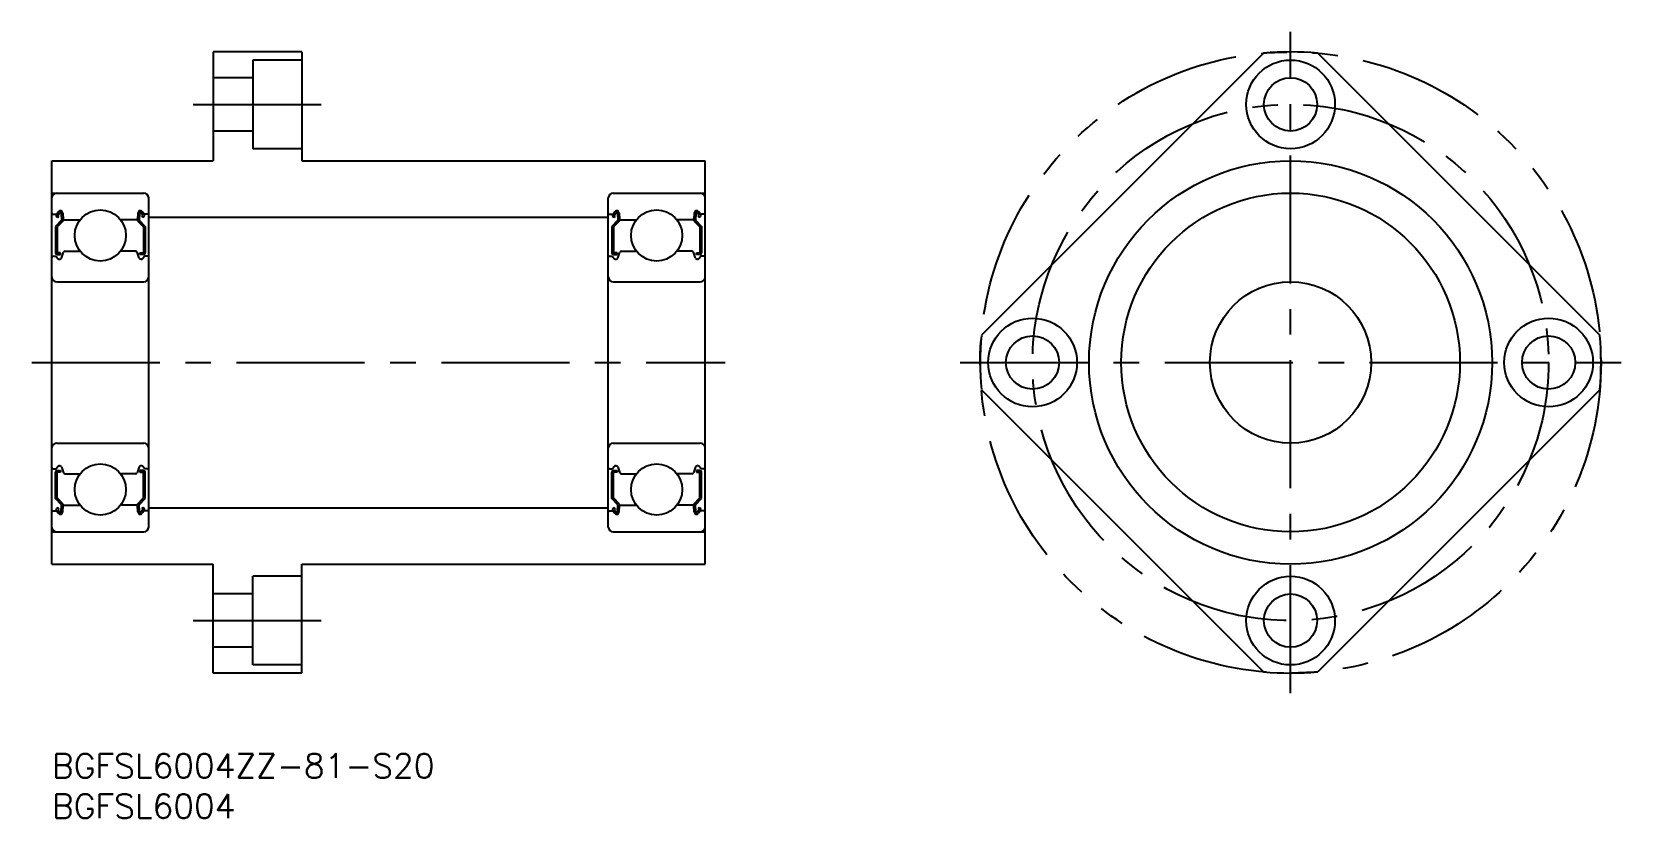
# Model space of a CAD drawing. Extents: x -2 to 195, y -8 to 90.
import ezdxf

# ---------------------------------------------------------------- set-up
doc = ezdxf.new("R2010")
doc.units = 0
doc.header["$LTSCALE"] = 0.5
doc.linetypes.add('CENTER', pattern=[50.8, 31.75, -6.35, 6.35, -6.35])
doc.linetypes.add('PHANTOM', pattern=[63.5, 31.75, -6.35, 6.35, -6.35, 6.35, -6.35])
for name, color, linetype in [('MSM_CENTER', 1, 'CENTER'), ('MSM_CONTINUOUS', 7, 'CONTINUOUS'), ('MSM_IMAGINARY', 6, 'PHANTOM'), ('MSM_PART_NUMBER', 7, 'CONTINUOUS')]:
    doc.layers.add(name, color=color, linetype=linetype)
doc.styles.get("Standard").update_dxf_attribs({"font": 'txt.shx', "height": 3, "bigfont": 'bigfont.shx'})

# ---------------------------------------------------------------- blocks, each defined once
blk = doc.blocks.new('*U25')
at = {"layer": 'MSM_PART_NUMBER'}
blk.add_text('BGFSL6004ZZ-81-S20', height=3, dxfattribs=at).set_placement((0, -3))
blk = doc.blocks.new('*U26')
at = {"layer": 'MSM_PART_NUMBER'}
blk.add_text('BGFSL6004', height=3, dxfattribs=at).set_placement((0, -8))

msp = doc.modelspace()

# ---------------------------------------------------------------- linework, layer by layer
at = {"layer": 'MSM_CENTER'}
for p, q in [((153.62, 7.5), (153.62, 89.5)), ((17.5, 80.5), (33.5, 80.5)), ((-2.5, 48.5), (83.5, 48.5)), ((112.62, 48.5), (194.62, 48.5)), ((17.5, 16.5), (33.5, 16.5))]:
    msp.add_line(p, q, dxfattribs=at)
msp.add_circle((153.62, 48.5), 32, dxfattribs=at)
at = {"layer": 'MSM_CONTINUOUS'}
for p, q in [((20, 87), (20, 73.5)), ((31, 87), (20, 87)), ((31, 87), (31, 73.5)), ((150.26, 86.85), (115.27, 51.87)), ((156.99, 86.85), (191.98, 51.87)), ((24.9, 86), (24.9, 75)), ((31, 86), (24.9, 86)), ((24.9, 83.8), (20, 83.8)), ((24.9, 77.2), (20, 77.2)), ((31, 75), (24.9, 75)), ((0, 23.5), (0, 73.5)), ((0, 73.5), (20, 73.5)), ((31, 73.5), (81, 73.5)), ((81, 23.5), (81, 73.5)), ((0, 69.5), (11.4, 69.5)), ((69.6, 69.5), (81, 69.5)), ((0.56, 66.9), (0.81, 67.2)), ((0.71, 66.77), (0.96, 67.07)), ((1.34, 67.03), (1.4, 66.29)), ((10.66, 67.03), (10.6, 66.29)), ((11.29, 66.77), (11.04, 67.07)), ((11.44, 66.9), (11.19, 67.2)), ((12, 28.1), (12, 68.9)), ((69, 28.1), (69, 68.9)), ((69.56, 66.9), (69.81, 67.2)), ((69.71, 66.77), (69.96, 67.07)), ((70.34, 67.03), (70.4, 66.29)), ((79.66, 67.03), (79.6, 66.29)), ((80.29, 66.77), (80.04, 67.07)), ((80.44, 66.9), (80.19, 67.2)), ((0.1, 66.9), (0.56, 66.9)), ((1.18, 66.13), (0.43, 65.38)), ((0.43, 65.38), (0.43, 62.1)), ((0.74, 66.49), (0.58, 66.62)), ((1.38, 66.05), (0.63, 65.3)), ((0.63, 65.3), (0.63, 62.1)), ((0.87, 66.64), (0.71, 66.77)), ((0.74, 66.49), (0.87, 66.64)), ((1.14, 67.01), (1.18, 66.13)), ((1.38, 66.52), (1.38, 66.05)), ((1.5, 66.2), (3.49, 66.2)), ((10.5, 66.2), (8.51, 66.2)), ((10.62, 66.52), (10.62, 66.05)), ((10.62, 66.05), (11.37, 65.3)), ((10.86, 67.01), (10.82, 66.13)), ((10.82, 66.13), (11.57, 65.38)), ((11.13, 66.64), (11.29, 66.77)), ((11.26, 66.49), (11.13, 66.64)), ((11.26, 66.49), (11.42, 66.62)), ((11.37, 65.3), (11.37, 62.1)), ((11.9, 66.9), (11.44, 66.9)), ((11.57, 65.38), (11.57, 62.1)), ((12, 66.5), (69, 66.5)), ((69.1, 66.9), (69.56, 66.9)), ((70.18, 66.13), (69.43, 65.38)), ((69.43, 65.38), (69.43, 62.1)), ((69.74, 66.49), (69.58, 66.62)), ((70.38, 66.05), (69.63, 65.3)), ((69.63, 65.3), (69.63, 62.1)), ((69.87, 66.64), (69.71, 66.77)), ((69.74, 66.49), (69.87, 66.64)), ((70.14, 67.01), (70.18, 66.13)), ((70.38, 66.52), (70.38, 66.05)), ((70.5, 66.2), (72.49, 66.2)), ((79.5, 66.2), (77.51, 66.2)), ((79.62, 66.52), (79.62, 66.05)), ((79.62, 66.05), (80.37, 65.3)), ((79.86, 67.01), (79.82, 66.13)), ((79.82, 66.13), (80.57, 65.38)), ((80.13, 66.64), (80.29, 66.77)), ((80.26, 66.49), (80.13, 66.64)), ((80.26, 66.49), (80.42, 66.62)), ((80.37, 65.3), (80.37, 62.1)), ((80.9, 66.9), (80.44, 66.9)), ((80.57, 65.38), (80.57, 62.1)), ((0.2, 61.7), (0.5, 61.7)), ((0.5, 61.7), (0.78, 61.37)), ((1.08, 62.1), (0.63, 62.1)), ((0.63, 61.9), (1.08, 61.9)), ((0.93, 61.3), (0.99, 61.3)), ((1.08, 61.9), (1.08, 62.1)), ((1.18, 61.43), (1.45, 62.17)), ((1.64, 62.3), (3.49, 62.3)), ((10.36, 62.3), (8.51, 62.3)), ((10.82, 61.43), (10.55, 62.17)), ((10.92, 62.1), (11.37, 62.1)), ((10.92, 61.9), (10.92, 62.1)), ((11.37, 61.9), (10.92, 61.9)), ((11.07, 61.3), (11.01, 61.3)), ((11.5, 61.7), (11.22, 61.37)), ((11.8, 61.7), (11.5, 61.7)), ((69.2, 61.7), (69.5, 61.7)), ((69.5, 61.7), (69.78, 61.37)), ((70.08, 62.1), (69.63, 62.1)), ((69.63, 61.9), (70.08, 61.9)), ((69.93, 61.3), (69.99, 61.3)), ((70.08, 61.9), (70.08, 62.1)), ((70.18, 61.43), (70.45, 62.17)), ((70.64, 62.3), (72.49, 62.3)), ((79.36, 62.3), (77.51, 62.3)), ((79.82, 61.43), (79.55, 62.17)), ((79.92, 62.1), (80.37, 62.1)), ((79.92, 61.9), (79.92, 62.1)), ((80.37, 61.9), (79.92, 61.9)), ((80.07, 61.3), (80.01, 61.3)), ((80.5, 61.7), (80.22, 61.37)), ((80.8, 61.7), (80.5, 61.7)), ((0.6, 58.5), (11.4, 58.5)), ((69.6, 58.5), (80.4, 58.5)), ((115.27, 45.13), (150.26, 10.15)), ((191.98, 45.13), (156.99, 10.15)), ((0.6, 38.5), (11.4, 38.5)), ((69.6, 38.5), (80.4, 38.5)), ((0.5, 35.3), (0.78, 35.63)), ((0.93, 35.7), (0.99, 35.7)), ((1.18, 35.57), (1.45, 34.83)), ((10.82, 35.57), (10.55, 34.83)), ((11.07, 35.7), (11.01, 35.7)), ((11.5, 35.3), (11.22, 35.63)), ((69.5, 35.3), (69.78, 35.63)), ((69.93, 35.7), (69.99, 35.7)), ((70.18, 35.57), (70.45, 34.83)), ((79.82, 35.57), (79.55, 34.83)), ((80.07, 35.7), (80.01, 35.7)), ((80.5, 35.3), (80.22, 35.63)), ((0.2, 35.3), (0.5, 35.3)), ((0.43, 31.62), (0.43, 34.9)), ((0.63, 35.1), (1.08, 35.1)), ((0.63, 31.7), (0.63, 34.9)), ((1.08, 34.9), (0.63, 34.9)), ((1.08, 35.1), (1.08, 34.9)), ((1.64, 34.7), (3.49, 34.7)), ((10.36, 34.7), (8.51, 34.7)), ((10.92, 35.1), (10.92, 34.9)), ((11.37, 35.1), (10.92, 35.1)), ((10.92, 34.9), (11.37, 34.9)), ((11.37, 31.7), (11.37, 34.9)), ((11.8, 35.3), (11.5, 35.3)), ((11.57, 31.62), (11.57, 34.9)), ((69.2, 35.3), (69.5, 35.3)), ((69.43, 31.62), (69.43, 34.9)), ((69.63, 35.1), (70.08, 35.1)), ((69.63, 31.7), (69.63, 34.9)), ((70.08, 34.9), (69.63, 34.9)), ((70.08, 35.1), (70.08, 34.9)), ((70.64, 34.7), (72.49, 34.7)), ((79.36, 34.7), (77.51, 34.7)), ((79.92, 35.1), (79.92, 34.9)), ((80.37, 35.1), (79.92, 35.1)), ((79.92, 34.9), (80.37, 34.9)), ((80.37, 31.7), (80.37, 34.9)), ((80.8, 35.3), (80.5, 35.3)), ((80.57, 31.62), (80.57, 34.9)), ((1.18, 30.87), (0.43, 31.62)), ((1.38, 30.95), (0.63, 31.7)), ((10.62, 30.95), (11.37, 31.7)), ((10.82, 30.87), (11.57, 31.62)), ((70.18, 30.87), (69.43, 31.62)), ((70.38, 30.95), (69.63, 31.7)), ((79.62, 30.95), (80.37, 31.7)), ((79.82, 30.87), (80.57, 31.62)), ((0.1, 30.1), (0.56, 30.1)), ((0.56, 30.1), (0.81, 29.8)), ((0.74, 30.51), (0.58, 30.38)), ((0.87, 30.36), (0.71, 30.23)), ((0.71, 30.23), (0.96, 29.93)), ((0.74, 30.51), (0.87, 30.36)), ((1.14, 29.99), (1.18, 30.87)), ((1.34, 29.97), (1.4, 30.71)), ((1.38, 30.48), (1.38, 30.95)), ((1.5, 30.8), (3.49, 30.8)), ((10.5, 30.8), (8.51, 30.8)), ((10.66, 29.97), (10.6, 30.71)), ((10.62, 30.48), (10.62, 30.95)), ((10.86, 29.99), (10.82, 30.87)), ((11.29, 30.23), (11.04, 29.93)), ((11.26, 30.51), (11.13, 30.36)), ((11.13, 30.36), (11.29, 30.23)), ((11.44, 30.1), (11.19, 29.8)), ((11.26, 30.51), (11.42, 30.38)), ((11.9, 30.1), (11.44, 30.1)), ((12, 30.5), (69, 30.5)), ((69.1, 30.1), (69.56, 30.1)), ((69.56, 30.1), (69.81, 29.8)), ((69.74, 30.51), (69.58, 30.38)), ((69.87, 30.36), (69.71, 30.23)), ((69.71, 30.23), (69.96, 29.93)), ((69.74, 30.51), (69.87, 30.36)), ((70.14, 29.99), (70.18, 30.87)), ((70.34, 29.97), (70.4, 30.71)), ((70.38, 30.48), (70.38, 30.95)), ((70.5, 30.8), (72.49, 30.8)), ((79.5, 30.8), (77.51, 30.8)), ((79.66, 29.97), (79.6, 30.71)), ((79.62, 30.48), (79.62, 30.95)), ((79.86, 29.99), (79.82, 30.87)), ((80.29, 30.23), (80.04, 29.93)), ((80.26, 30.51), (80.13, 30.36)), ((80.13, 30.36), (80.29, 30.23)), ((80.44, 30.1), (80.19, 29.8)), ((80.26, 30.51), (80.42, 30.38)), ((80.9, 30.1), (80.44, 30.1)), ((0, 27.5), (11.4, 27.5)), ((69.6, 27.5), (81, 27.5)), ((0, 23.5), (20, 23.5)), ((20, 10), (20, 23.5)), ((24.9, 11), (24.9, 22)), ((31, 22), (24.9, 22)), ((31, 23.5), (81, 23.5)), ((31, 10), (31, 23.5)), ((24.9, 19.8), (20, 19.8)), ((24.9, 13.2), (20, 13.2)), ((31, 10), (20, 10)), ((31, 11), (24.9, 11))]:
    msp.add_line(p, q, dxfattribs=at)
for centre, radius in [((153.62, 80.5), 5.5), ((153.62, 80.5), 3.3), ((153.62, 48.5), 25), ((153.62, 48.5), 21), ((6, 64.25), 3.17), ((75, 64.25), 3.17), ((153.62, 48.5), 10), ((121.62, 48.5), 5.5), ((185.62, 48.5), 5.5), ((121.62, 48.5), 3.3), ((185.62, 48.5), 3.3), ((6, 32.75), 3.17), ((75, 32.75), 3.17), ((153.62, 16.5), 5.5), ((153.62, 16.5), 3.3)]:
    msp.add_circle(centre, radius, dxfattribs=at)
for centre, radius, start, end in [((153.62, 48.5), 38.5, 84.9831, 95.0169), ((0.6, 68.9), 0.6, 90, 180), ((11.4, 68.9), 0.6, 0, 90), ((69.6, 68.9), 0.6, 90, 180), ((80.4, 68.9), 0.6, 0, 90), ((1.04, 67), 0.3, 4.9967, 140.002), ((1.04, 67), 0.1, 2.8198, 140.0002), ((10.96, 67), 0.3, 39.998, 175.0033), ((10.96, 67), 0.1, 39.9998, 177.1802), ((70.04, 67), 0.3, 4.9967, 140.002), ((70.04, 67), 0.1, 2.8198, 140.0002), ((79.96, 67), 0.3, 39.998, 175.0033), ((79.96, 67), 0.1, 39.9998, 177.1802), ((0.1, 67), 0.1, 180, 270), ((0.71, 66.77), 0.2, 140.002, 230.0826), ((1.5, 66.3), 0.1, 184.9967, 270), ((10.5, 66.3), 0.1, 270, 355.0033), ((11.29, 66.77), 0.2, 309.9174, 39.998), ((11.9, 67), 0.1, 270, 0), ((69.1, 67), 0.1, 180, 270), ((69.71, 66.77), 0.2, 140.002, 230.0826), ((70.5, 66.3), 0.1, 184.9967, 270), ((79.5, 66.3), 0.1, 270, 355.0033), ((80.29, 66.77), 0.2, 309.9174, 39.998), ((80.9, 67), 0.1, 270, 0), ((0.2, 61.5), 0.2, 90, 180), ((0.63, 62.1), 0.2, 180, 270), ((0.93, 61.5), 0.2, 219.9945, 270), ((0.99, 61.5), 0.2, 270, 339.9914), ((1.64, 62.1), 0.2, 90, 159.9914), ((10.36, 62.1), 0.2, 20.0086, 90), ((11.01, 61.5), 0.2, 200.0086, 270), ((11.07, 61.5), 0.2, 270, 320.0055), ((11.37, 62.1), 0.2, 270, 0), ((11.8, 61.5), 0.2, 0, 90), ((69.2, 61.5), 0.2, 90, 180), ((69.63, 62.1), 0.2, 180, 270), ((69.93, 61.5), 0.2, 219.9945, 270), ((69.99, 61.5), 0.2, 270, 339.9914), ((70.64, 62.1), 0.2, 90, 159.9914), ((79.36, 62.1), 0.2, 20.0086, 90), ((80.01, 61.5), 0.2, 200.0086, 270), ((80.07, 61.5), 0.2, 270, 320.0055), ((80.37, 62.1), 0.2, 270, 0), ((80.8, 61.5), 0.2, 0, 90), ((0.6, 59.1), 0.6, 180, 270), ((11.4, 59.1), 0.6, 270, 0), ((69.6, 59.1), 0.6, 180, 270), ((80.4, 59.1), 0.6, 270, 0), ((153.62, 48.5), 38.5, 174.9831, 185.0169), ((153.62, 48.5), 38.5, 354.9831, 5.0169), ((0.6, 37.9), 0.6, 90, 180), ((11.4, 37.9), 0.6, 360, 90), ((69.6, 37.9), 0.6, 90, 180), ((80.4, 37.9), 0.6, 360, 90), ((0.2, 35.5), 0.2, 180, 270), ((0.93, 35.5), 0.2, 90, 140.0055), ((0.99, 35.5), 0.2, 20.0086, 90), ((11.01, 35.5), 0.2, 90, 159.9914), ((11.07, 35.5), 0.2, 39.9945, 90), ((11.8, 35.5), 0.2, 270, 0), ((69.2, 35.5), 0.2, 180, 270), ((69.93, 35.5), 0.2, 90, 140.0055), ((69.99, 35.5), 0.2, 20.0086, 90), ((80.01, 35.5), 0.2, 90, 159.9914), ((80.07, 35.5), 0.2, 39.9945, 90), ((80.8, 35.5), 0.2, 270, 0), ((0.63, 34.9), 0.2, 90, 180), ((1.64, 34.9), 0.2, 200.0086, 270), ((10.36, 34.9), 0.2, 270, 339.9914), ((11.37, 34.9), 0.2, 0, 90), ((69.63, 34.9), 0.2, 90, 180), ((70.64, 34.9), 0.2, 200.0086, 270), ((79.36, 34.9), 0.2, 270, 339.9914), ((80.37, 34.9), 0.2, 0, 90), ((0.1, 30), 0.1, 90, 180), ((0.71, 30.23), 0.2, 129.9174, 219.998), ((1.04, 30), 0.3, 219.998, 355.0033), ((1.04, 30), 0.1, 219.9998, 357.1802), ((1.5, 30.7), 0.1, 90, 175.0033), ((10.5, 30.7), 0.1, 4.9967, 90), ((10.96, 30), 0.3, 184.9967, 320.002), ((10.96, 30), 0.1, 182.8198, 320.0002), ((11.29, 30.23), 0.2, 320.002, 50.0826), ((11.9, 30), 0.1, 0, 90), ((69.1, 30), 0.1, 90, 180), ((69.71, 30.23), 0.2, 129.9174, 219.998), ((70.04, 30), 0.3, 219.998, 355.0033), ((70.04, 30), 0.1, 219.9998, 357.1802), ((70.5, 30.7), 0.1, 90, 175.0033), ((79.5, 30.7), 0.1, 4.9967, 90), ((79.96, 30), 0.3, 184.9967, 320.002), ((79.96, 30), 0.1, 182.8198, 320.0002), ((80.29, 30.23), 0.2, 320.002, 50.0826), ((80.9, 30), 0.1, 0, 90), ((0.6, 28.1), 0.6, 180, 270), ((11.4, 28.1), 0.6, 270, 0), ((69.6, 28.1), 0.6, 180, 270), ((80.4, 28.1), 0.6, 270, 0), ((153.62, 48.5), 38.5, 264.9831, 275.0169)]:
    msp.add_arc(centre, radius, start, end, dxfattribs=at)
at = {"layer": 'MSM_IMAGINARY'}
msp.add_circle((153.62, 48.5), 38.5, dxfattribs=at)

# ---------------------------------------------------------------- block references
at = {"layer": 'MSM_CONTINUOUS'}
for name in ['*U25', '*U26']:
    msp.add_blockref(name, (0, 0), dxfattribs=at)

doc.saveas('drawing.dxf')
